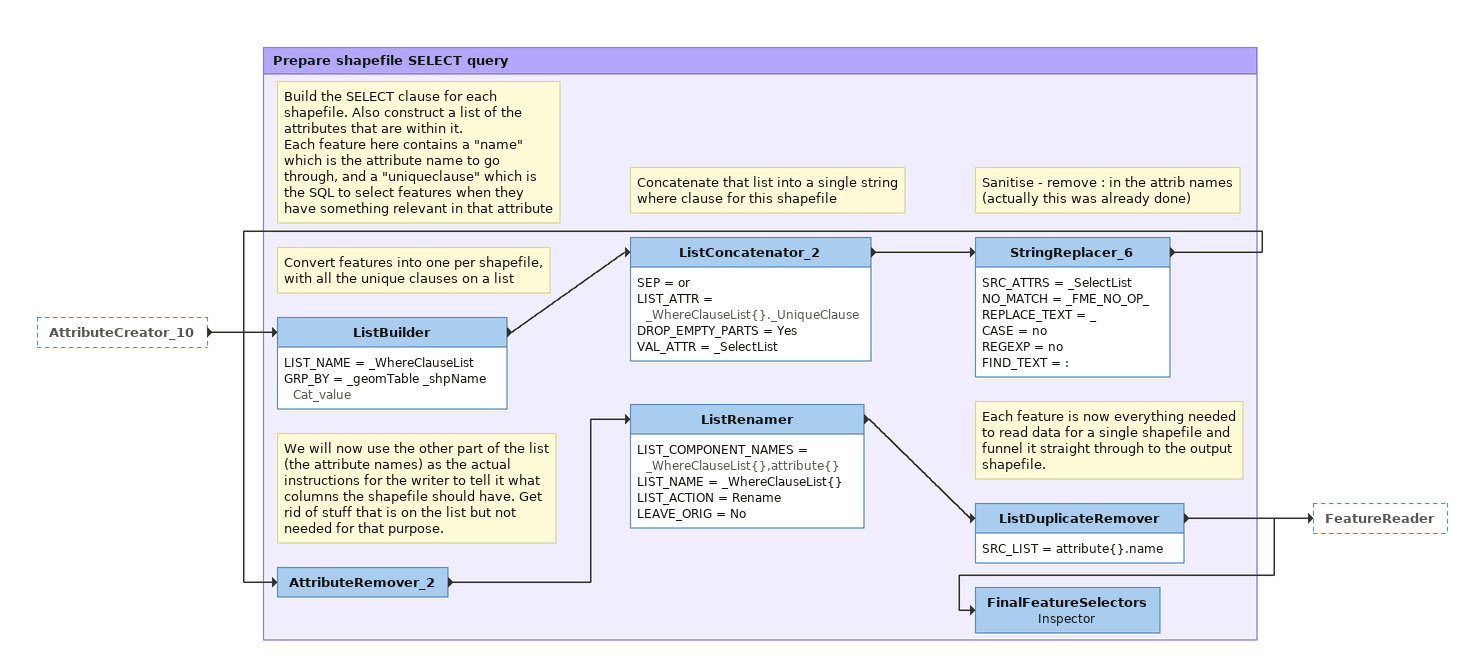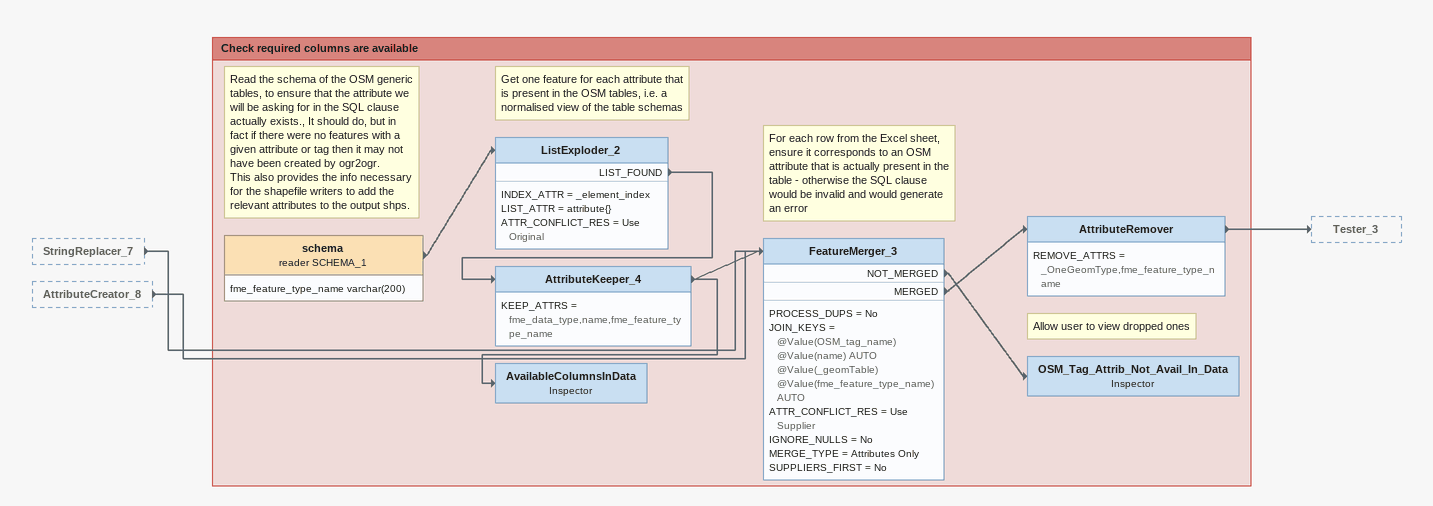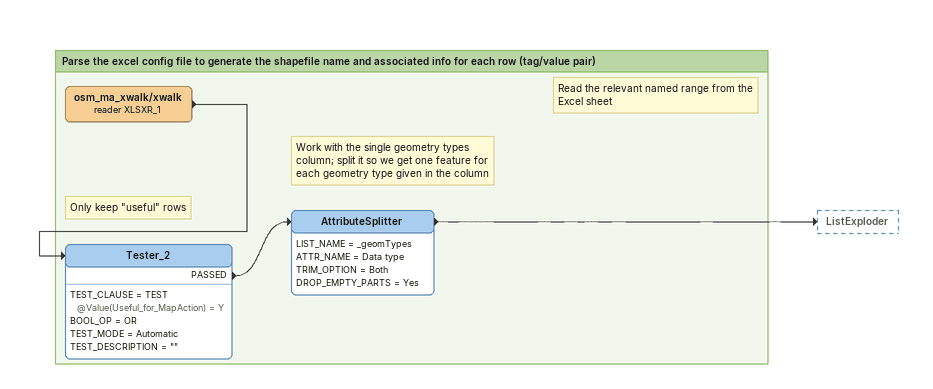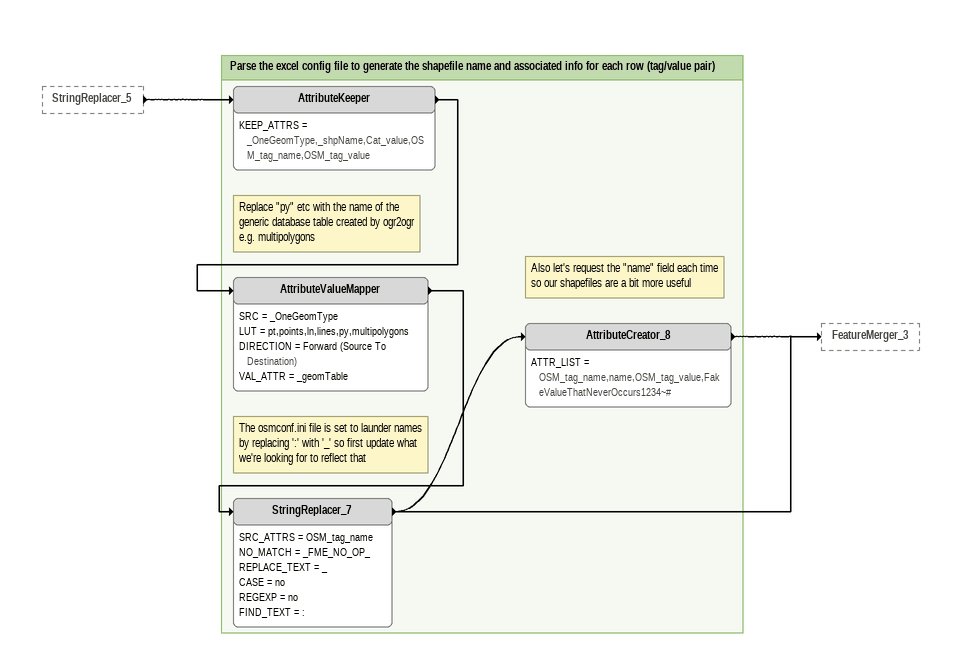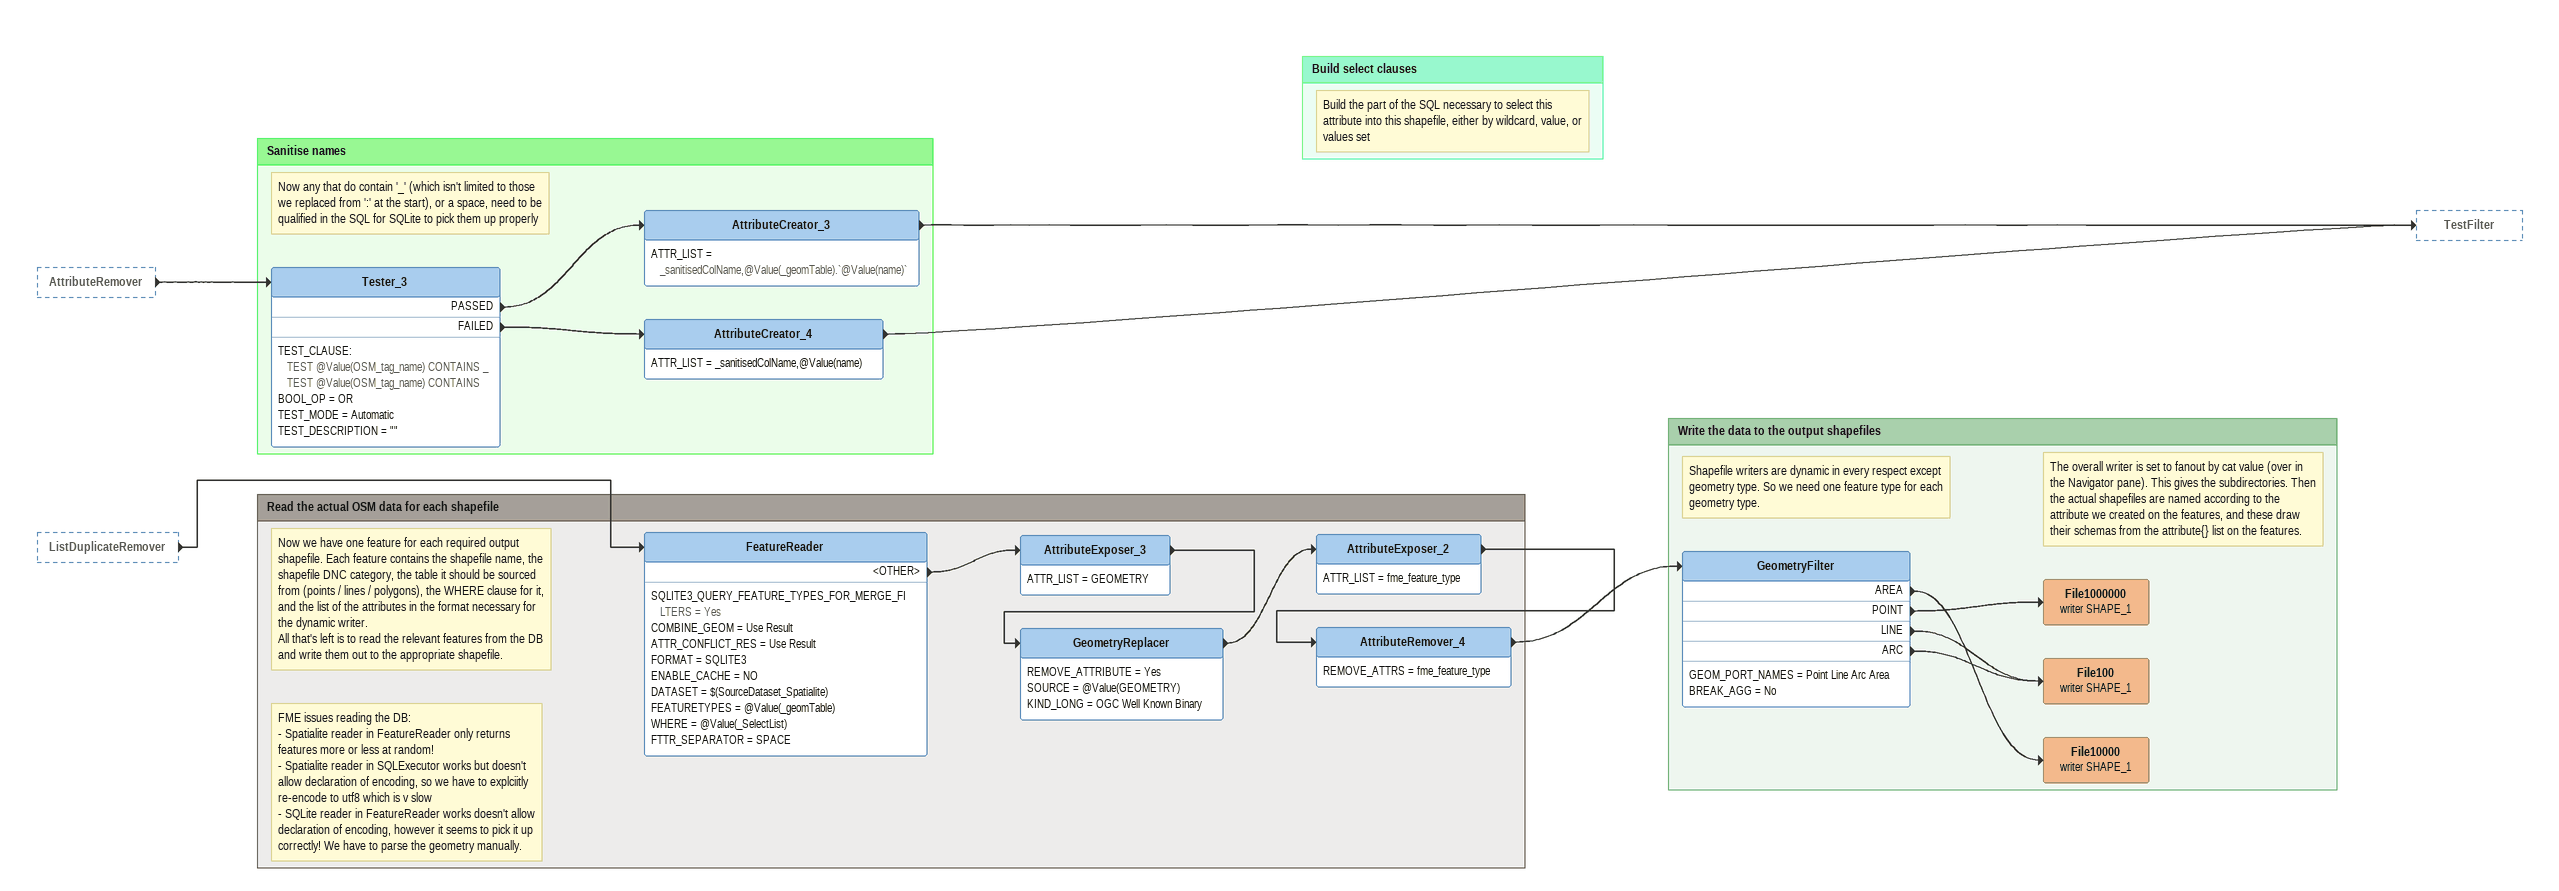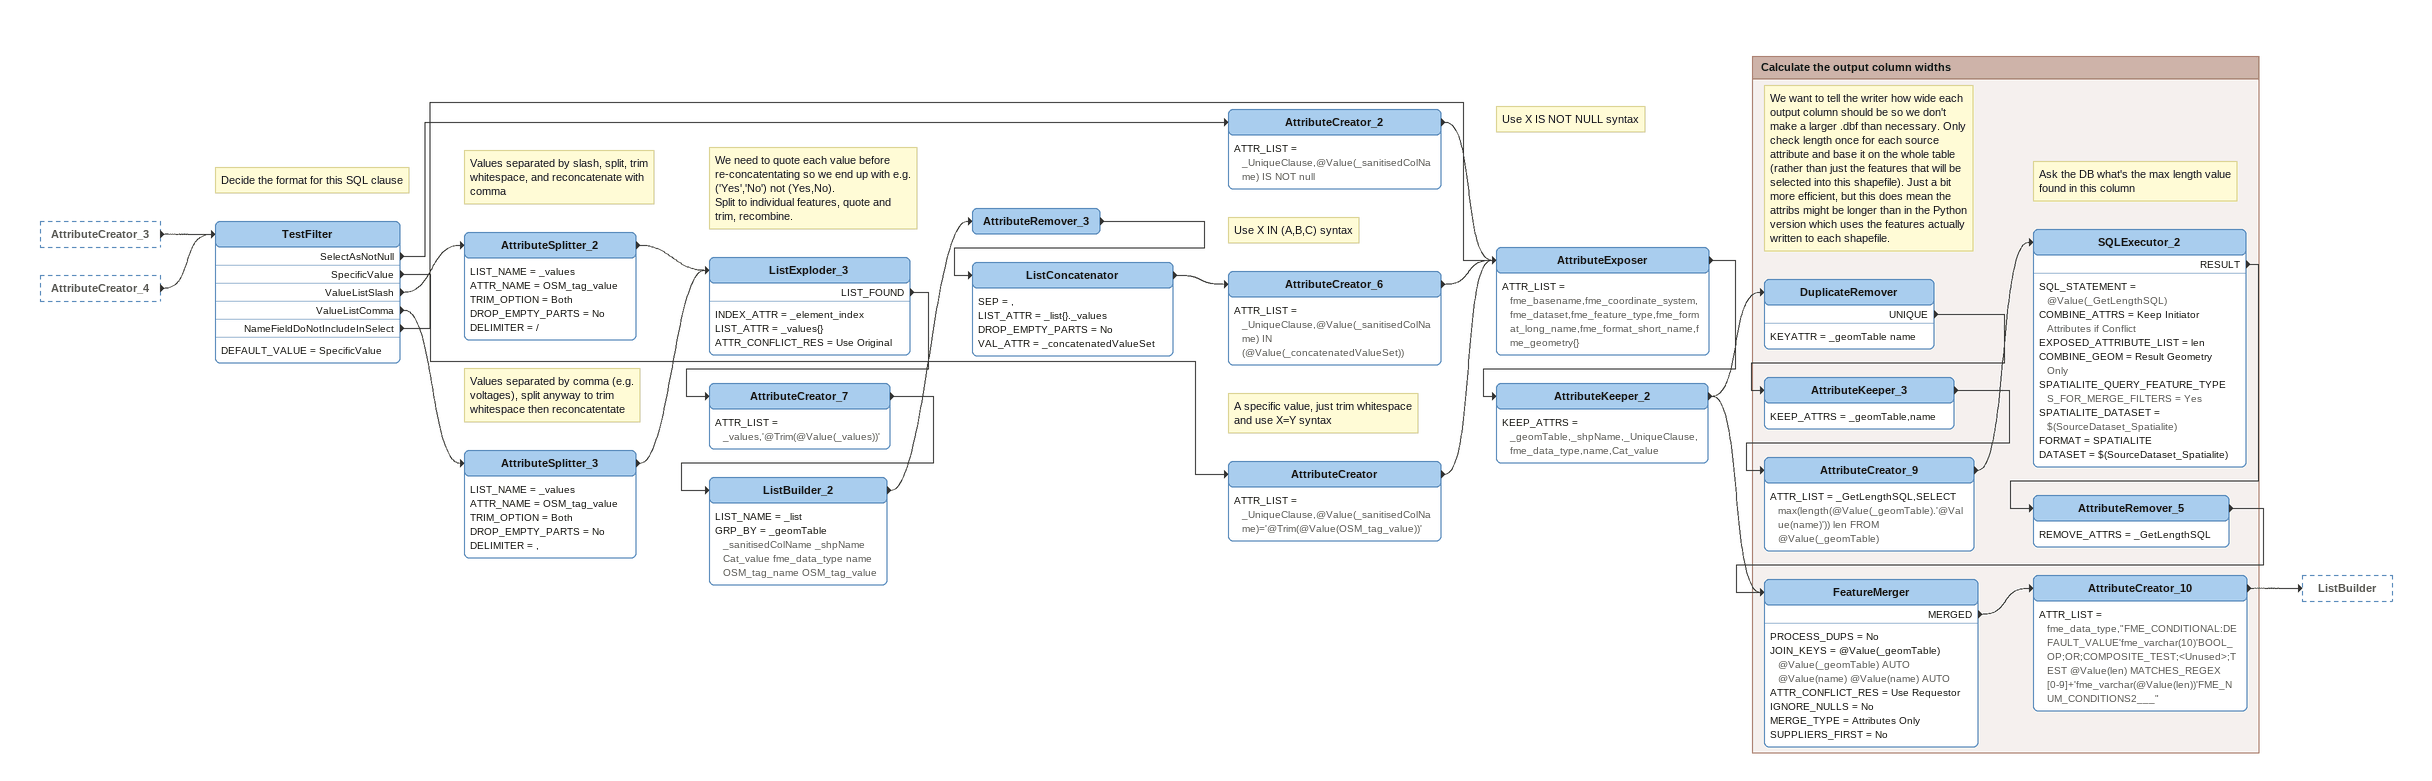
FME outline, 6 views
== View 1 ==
AttributeCreator_10 [outside]
    -> ListBuilder

Bookmark: Prepare shapefile SELECT query
Note: Build the SELECT clause for each shapefile. Also construct a list of the attributes that are within it. / Each feature here contains a "name" which is the attribute name to go through, and a "uniqueclause" which is the SQL to select features when they have something relevant in that attribute
Note: Convert features into one per shapefile, with all the unique clauses on a list
ListBuilder
    LIST_NAME = _WhereClauseList
    GRP_BY = _geomTable _shpName Cat_value
    -> ListConcatenator_2
Note: Concatenate that list into a single string where clause for this shapefile
ListConcatenator_2
    SEP = or
    LIST_ATTR = _WhereClauseList{}._UniqueClause
    DROP_EMPTY_PARTS = Yes
    VAL_ATTR = _SelectList
    -> StringReplacer_6
Note: Sanitise - remove : in the attrib names (actually this was already done)
StringReplacer_6
    SRC_ATTRS = _SelectList
    NO_MATCH = _FME_NO_OP_
    REPLACE_TEXT = _
    CASE = no
    REGEXP = no
    FIND_TEXT = :
    -> AttributeRemover_2
Note: We will now use the other part of the list (the attribute names) as the actual instructions for the writer to tell it what columns the shapefile should have. Get rid of stuff that is on the list but not needed for that purpose.
AttributeRemover_2
    -> ListRenamer
ListRenamer
    LIST_COMPONENT_NAMES = _WhereClauseList{},attribute{}
    LIST_NAME = _WhereClauseList{}
    LIST_ACTION = Rename
    LEAVE_ORIG = No
    -> ListDuplicateRemover
Note: Each feature is now everything needed to read data for a single shapefile and funnel it straight through to the output shapefile.
ListDuplicateRemover
    SRC_LIST = attribute{}.name
    -> FinalFeatureSelectors
    -> FeatureReader
FinalFeatureSelectors: Inspector

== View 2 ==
StringReplacer_7 [outside]
    -> FeatureMerger_3
AttributeCreator_8 [outside]
    -> FeatureMerger_3

Bookmark: Check required columns are available
Note: Read the schema of the OSM generic tables, to ensure that the attribute we will be asking for in the SQL clause actually exists., It should do, but in fact if there were no features with a given attribute or tag then it may not have been created by ogr2ogr. / This also provides the info necessary for the shapefile writers to add the relevant attributes to the output shps.
schema (reader SCHEMA_1)
    attributes: fme_feature_type_name varchar(200)
    -> ListExploder_2
Note: Get one feature for each attribute that is present in the OSM tables, i.e. a normalised view of the table schemas
ListExploder_2
    INDEX_ATTR = _element_index
    LIST_ATTR = attribute{}
    ATTR_CONFLICT_RES = Use Original
    LIST_FOUND -> AttributeKeeper_4
AttributeKeeper_4
    KEEP_ATTRS = fme_data_type,name,fme_feature_type_name
    -> AvailableColumnsInData
    -> FeatureMerger_3
Note: For each row from the Excel sheet, ensure it corresponds to an OSM attribute that is actually present in the table - otherwise the SQL clause would be invalid and would generate an error
FeatureMerger_3
    PROCESS_DUPS = No
    JOIN_KEYS = @Value(OSM_tag_name) @Value(name) AUTO @Value(_geomTable) @Value(fme_feature_type_name) AUTO
    ATTR_CONFLICT_RES = Use Supplier
    IGNORE_NULLS = No
    MERGE_TYPE = Attributes Only
    SUPPLIERS_FIRST = No
    NOT_MERGED -> OSM_Tag_Attrib_Not_Avail_In_Data
    MERGED -> AttributeRemover
AttributeRemover
    REMOVE_ATTRS = _OneGeomType,fme_feature_type_name
    -> Tester_3
Note: Allow user to view dropped ones
OSM_Tag_Attrib_Not_Avail_In_Data: Inspector
AvailableColumnsInData: Inspector

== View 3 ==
Bookmark: Parse the excel config file to generate the shapefile name and associated info for each row (tag/value pair)
Note: Read the relevant named range from the Excel sheet
osm_ma_xwalk/xwalk (reader XLSXR_1)
    -> Tester_2
Note: Only keep "useful" rows
Tester_2
    TEST_CLAUSE = TEST @Value(Useful_for_MapAction) = Y
    BOOL_OP = OR
    TEST_MODE = Automatic
    TEST_DESCRIPTION = ""
    PASSED -> AttributeSplitter
Note: Work with the single geometry types column; split it so we get one feature for each geometry type given in the column
AttributeSplitter
    LIST_NAME = _geomTypes
    ATTR_NAME = Data type
    TRIM_OPTION = Both
    DROP_EMPTY_PARTS = Yes
    -> ListExploder

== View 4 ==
StringReplacer_5 [outside]
    -> AttributeKeeper

Bookmark: Parse the excel config file to generate the shapefile name and associated info for each row (tag/value pair)
AttributeKeeper
    KEEP_ATTRS = _OneGeomType,_shpName,Cat_value,OSM_tag_name,OSM_tag_value
    -> AttributeValueMapper
Note: Replace "py" etc with the name of the generic database table created by ogr2ogr e.g. multipolygons
AttributeValueMapper
    SRC = _OneGeomType
    LUT = pt,points,ln,lines,py,multipolygons
    DIRECTION = Forward (Source To Destination)
    VAL_ATTR = _geomTable
    -> StringReplacer_7
Note: The osmconf.ini file is set to launder names by replacing ':' with '_' so first update what we're looking for to reflect that
StringReplacer_7
    SRC_ATTRS = OSM_tag_name
    NO_MATCH = _FME_NO_OP_
    REPLACE_TEXT = _
    CASE = no
    REGEXP = no
    FIND_TEXT = :
    -> FeatureMerger_3
    -> AttributeCreator_8
Note: Also let's request the "name" field each time so our shapefiles are a bit more useful
AttributeCreator_8
    ATTR_LIST = OSM_tag_name,name,OSM_tag_value,FakeValueThatNeverOccurs1234~#
    -> FeatureMerger_3

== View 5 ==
AttributeRemover [outside]
    -> Tester_3
ListDuplicateRemover [outside]
    -> FeatureReader

Bookmark: Sanitise names
Note: Now any that do contain '_' (which isn't limited to those we replaced from ':' at the start), or a space, need to be qualified in the SQL for SQLite to pick them up properly
Tester_3
    TEST_CLAUSE:
      TEST @Value(OSM_tag_name) CONTAINS _
      TEST @Value(OSM_tag_name) CONTAINS
    BOOL_OP = OR
    TEST_MODE = Automatic
    TEST_DESCRIPTION = ""
    PASSED -> AttributeCreator_3
    FAILED -> AttributeCreator_4
AttributeCreator_3
    ATTR_LIST = _sanitisedColName,@Value(_geomTable).`@Value(name)`
    -> TestFilter
AttributeCreator_4
    ATTR_LIST = _sanitisedColName,@Value(name)
    -> TestFilter

Bookmark: Read the actual OSM data for each shapefile
Note: Now we have one feature for each required output shapefile. Each feature contains the shapefile name, the shapefile DNC category, the table it should be sourced from (points / lines / polygons), the WHERE clause for it, and the list of the attributes in the format necessary for the dynamic writer. / All that's left is to read the relevant features from the DB and write them out to the appropriate shapefile.
Note: FME issues reading the DB: / - Spatialite reader in FeatureReader only returns features more or less at random! / - Spatialite reader in SQLExecutor works but doesn't allow declaration of encoding, so we have to explciitly re-encode to utf8 which is v slow / - SQLite reader in FeatureReader works doesn't allow declaration of encoding, however it seems to pick it up correctly! We have to parse the geometry manually.
FeatureReader
    SQLITE3_QUERY_FEATURE_TYPES_FOR_MERGE_FILTERS = Yes
    COMBINE_GEOM = Use Result
    ATTR_CONFLICT_RES = Use Result
    FORMAT = SQLITE3
    ENABLE_CACHE = NO
    DATASET = $(SourceDataset_Spatialite)
    FEATURETYPES = @Value(_geomTable)
    WHERE = @Value(_SelectList)
    FTTR_SEPARATOR = SPACE
    <OTHER> -> AttributeExposer_3
AttributeExposer_3
    ATTR_LIST = GEOMETRY
    -> GeometryReplacer
GeometryReplacer
    REMOVE_ATTRIBUTE = Yes
    SOURCE = @Value(GEOMETRY)
    KIND_LONG = OGC Well Known Binary
    -> AttributeExposer_2
AttributeExposer_2
    ATTR_LIST = fme_feature_type
    -> AttributeRemover_4
AttributeRemover_4
    REMOVE_ATTRS = fme_feature_type
    -> GeometryFilter

Bookmark: Write the data to the output shapefiles
Note: Shapefile writers are dynamic in every respect except geometry type. So we need one feature type for each geometry type.
GeometryFilter
    GEOM_PORT_NAMES = Point Line Arc Area
    BREAK_AGG = No
    AREA -> File10000 (writer SHAPE_1)
    POINT -> File1000000 (writer SHAPE_1)
    LINE -> File100 (writer SHAPE_1)
    ARC -> File100 (writer SHAPE_1)
Note: The overall writer is set to fanout by cat value (over in the Navigator pane). This gives the subdirectories. Then the actual shapefiles are named according to the attribute we created on the features, and these draw their schemas from the attribute{} list on the features.
File1000000 (writer SHAPE_1)
File100 (writer SHAPE_1)
File10000 (writer SHAPE_1)

Bookmark: Build select clauses
Note: Build the part of the SQL necessary to select this attribute into this shapefile, either by wildcard, value, or values set

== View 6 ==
AttributeCreator_3 [outside]
    -> TestFilter
AttributeCreator_4 [outside]
    -> TestFilter
Note: Decide the format for this SQL clause
TestFilter
    DEFAULT_VALUE = SpecificValue
    SelectAsNotNull -> AttributeCreator_2
    SpecificValue -> AttributeCreator
    ValueListSlash -> AttributeSplitter_2
    ValueListComma -> AttributeSplitter_3
    NameFieldDoNotIncludeInSelect -> AttributeExposer
Note: Use X IS NOT NULL syntax
AttributeCreator_2
    ATTR_LIST = _UniqueClause,@Value(_sanitisedColName) IS NOT null
    -> AttributeExposer
Note: Values separated by slash, split, trim whitespace, and reconcatenate with comma
AttributeSplitter_2
    LIST_NAME = _values
    ATTR_NAME = OSM_tag_value
    TRIM_OPTION = Both
    DROP_EMPTY_PARTS = No
    DELIMITER = /
    -> ListExploder_3
Note: Values separated by comma (e.g. voltages), split anyway to trim whitespace then reconcatentate
AttributeSplitter_3
    LIST_NAME = _values
    ATTR_NAME = OSM_tag_value
    TRIM_OPTION = Both
    DROP_EMPTY_PARTS = No
    DELIMITER = ,
    -> ListExploder_3
Note: We need to quote each value before re-concatentating so we end up with e.g. ('Yes','No') not (Yes,No). / Split to individual features, quote and trim, recombine.
ListExploder_3
    INDEX_ATTR = _element_index
    LIST_ATTR = _values{}
    ATTR_CONFLICT_RES = Use Original
    LIST_FOUND -> AttributeCreator_7
AttributeCreator_7
    ATTR_LIST = _values,'@Trim(@Value(_values))'
    -> ListBuilder_2
ListBuilder_2
    LIST_NAME = _list
    GRP_BY = _geomTable _sanitisedColName _shpName Cat_value fme_data_type name OSM_tag_name OSM_tag_value
    -> AttributeRemover_3
AttributeRemover_3
    -> ListConcatenator
ListConcatenator
    SEP = ,
    LIST_ATTR = _list{}._values
    DROP_EMPTY_PARTS = No
    VAL_ATTR = _concatenatedValueSet
    -> AttributeCreator_6
Note: Use X IN (A,B,C) syntax
AttributeCreator_6
    ATTR_LIST = _UniqueClause,@Value(_sanitisedColName) IN (@Value(_concatenatedValueSet))
    -> AttributeExposer
Note: A specific value, just trim whitespace and use X=Y syntax
AttributeCreator
    ATTR_LIST = _UniqueClause,@Value(_sanitisedColName)='@Trim(@Value(OSM_tag_value))'
    -> AttributeExposer
AttributeExposer
    ATTR_LIST = fme_basename,fme_coordinate_system,fme_dataset,fme_feature_type,fme_format_long_name,fme_format_short_name,fme_geometry{}
    -> AttributeKeeper_2
AttributeKeeper_2
    KEEP_ATTRS = _geomTable,_shpName,_UniqueClause,fme_data_type,name,Cat_value
    -> DuplicateRemover
    -> FeatureMerger

Bookmark: Calculate the output column widths
Note: We want to tell the writer how wide each output column should be so we don't make a larger .dbf than necessary. Only check length once for each source attribute and base it on the whole table (rather than just the features that will be selected into this shapefile). Just a bit more efficient, but this does mean the attribs might be longer than in the Python version which uses the features actually written to each shapefile.
DuplicateRemover
    KEYATTR = _geomTable name
    UNIQUE -> AttributeKeeper_3
AttributeKeeper_3
    KEEP_ATTRS = _geomTable,name
    -> AttributeCreator_9
AttributeCreator_9
    ATTR_LIST = _GetLengthSQL,SELECT max(length(@Value(_geomTable).'@Value(name)')) len FROM @Value(_geomTable)
    -> SQLExecutor_2
Note: Ask the DB what's the max length value found in this column
SQLExecutor_2
    SQL_STATEMENT = @Value(_GetLengthSQL)
    COMBINE_ATTRS = Keep Initiator Attributes if Conflict
    EXPOSED_ATTRIBUTE_LIST = len
    COMBINE_GEOM = Result Geometry Only
    SPATIALITE_QUERY_FEATURE_TYPES_FOR_MERGE_FILTERS = Yes
    SPATIALITE_DATASET = $(SourceDataset_Spatialite)
    FORMAT = SPATIALITE
    DATASET = $(SourceDataset_Spatialite)
    RESULT -> AttributeRemover_5
AttributeRemover_5
    REMOVE_ATTRS = _GetLengthSQL
    -> FeatureMerger
FeatureMerger
    PROCESS_DUPS = No
    JOIN_KEYS = @Value(_geomTable) @Value(_geomTable) AUTO @Value(name) @Value(name) AUTO
    ATTR_CONFLICT_RES = Use Requestor
    IGNORE_NULLS = No
    MERGE_TYPE = Attributes Only
    SUPPLIERS_FIRST = No
    MERGED -> AttributeCreator_10
AttributeCreator_10
    ATTR_LIST = fme_data_type,"FME_CONDITIONAL:DEFAULT_VALUE'fme_varchar(10)'BOOL_OP;OR;COMPOSITE_TEST;<Unused>;TEST @Value(len) MATCHES_REGEX [0-9]+'fme_varchar(@Value(len))'FME_NUM_CONDITIONS2___"
    -> ListBuilder
